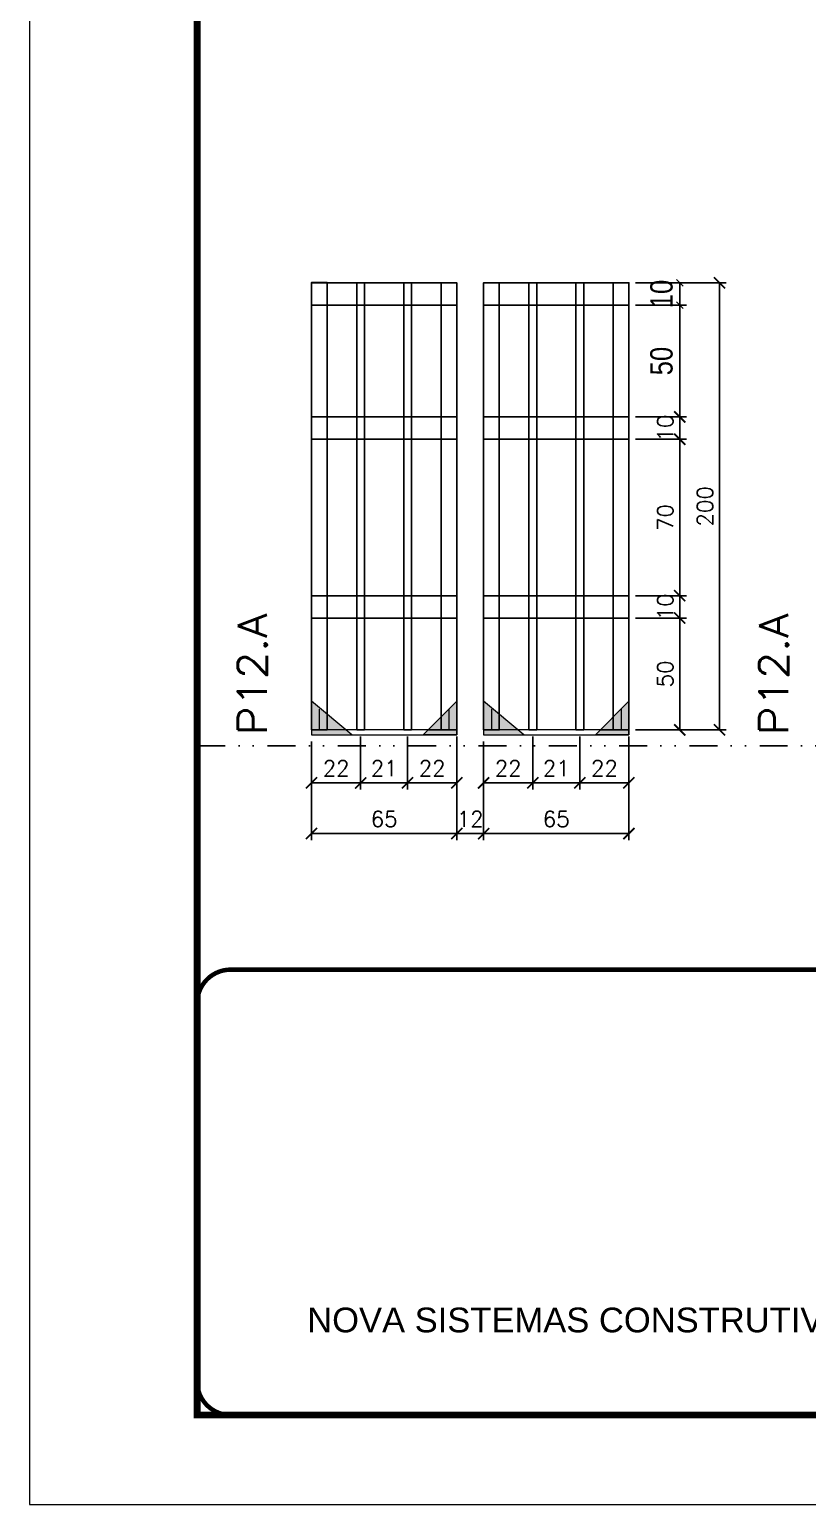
# Model space of a CAD drawing. Header units: millimetres. Extents: x 169816 to 178745, y 96537 to 113647.
# Drawn here: x 171401 to 171749, y 102280 to 102940 of the extents above; entities that cross this region are included whole.
import ezdxf

# ---------------------------------------------------------------- set-up
doc = ezdxf.new("R2010")
doc.units = ezdxf.units.MM
for name, pattern in [('CONTINUO', [0]), ('DASHED', [0.75, 0.5, -0.25]), ('DIVIDE2', [0.625, 0.25, -0.125, 0, -0.125, 0, -0.125]), ('HIDDEN', [0.375, 0.25, -0.125])]:
    doc.linetypes.add(name, pattern=pattern)
for name, color, linetype in [('COTA', 241, 'Continuous'), ('Nível', 160, 'Continuous'), ('SARR_2.2x10', 60, 'Continuous'), ('SARR_3.5x7', 81, 'Continuous'), ('SARR_7x7', 40, 'Continuous')]:
    doc.layers.add(name, color=color, linetype=linetype)
for name, color, linetype, lineweight in [('Folhas', 255, 'Continuous', 9), ('Madeira', 126, 'Continuous', 18), ('Sarr 2.2x7', 40, 'Continuous', 9), ('SARRAFO DE PRESSAO', 251, 'DASHED', 9), ('Texto Seção', 7, 'Continuous', 15)]:
    doc.layers.add(name, color=color, linetype=linetype, lineweight=lineweight)
doc.styles.add('ARIAL', font='arial.ttf')
doc.styles.add('COTA TECNICA', font='techl___.ttf', dxfattribs={"height": 10})
doc.styles.add('REGUA-120', font='ROMANS.shx', dxfattribs={"height": 15})
doc.styles.add('ROMANS', font='romans.shx')
doc.dimstyles.new('Cota Paínel', dxfattribs={"dimtxt": 7, "dimasz": 5, "dimexe": 3, "dimexo": 3, "dimgap": 3, "dimtad": 1, "dimdec": 1, "dimzin": 12, "dimdsep": 46, "dimtxsty": 'ROMANS', "dimblk": 'ARCHTICK', "dimcen": 0, "dimclrd": 4, "dimclre": 4, "dimclrt": 1, "dimadec": 1, "dimazin": 3, "dimtfac": 1, "dimtdec": 1, "dimtmove": 0, "dimatfit": 3, "dimldrblk": 'OBLIQUE', "dimfxl": 1, "dimtolj": 1, "dimtzin": 12, "dimarcsym": 0})
doc.dimstyles.new('PAINEL', dxfattribs={"dimtxt": 10, "dimasz": 3, "dimexe": 3, "dimexo": 3, "dimgap": 3, "dimtad": 1, "dimdec": 1, "dimzin": 12, "dimdsep": 46, "dimtxsty": 'COTA TECNICA', "dimblk1": 'OBLIQUE', "dimblk2": 'OBLIQUE', "dimsah": 1, "dimcen": 0.9, "dimclrd": 4, "dimclre": 4, "dimclrt": 240, "dimadec": 1, "dimazin": 3, "dimtfac": 1, "dimtdec": 1, "dimtmove": 0, "dimatfit": 3, "dimfxl": 1, "dimtolj": 1, "dimtzin": 12, "dimarcsym": 0})

# ---------------------------------------------------------------- blocks, each defined once
blk = doc.blocks.new('9999999999')
at = {"color": 30, "linetype": 'CONTINUO', "const_width": 2}
blk.add_lwpolyline([(99583.98, 34230.21), (99583.98, 34414.45, 0.414214), (99568.98, 34429.45), (98228.98, 34429.45, 0.414214), (98213.98, 34414.45), (98213.98, 34245.21, 0.414214), (98228.98, 34230.21), (99583.98, 34230.21)], format="xyb", dxfattribs=at)
at = {"layer": 'Folhas'}
blk.add_lwpolyline([(98138.98, 34190.21), (99623.98, 34190.21), (99623.98, 35240.21), (98138.98, 35240.21)], close=True, dxfattribs=at)
at = {"layer": 'Folhas', "color": 30, "const_width": 3}
blk.add_lwpolyline([(98213.98, 34230.21), (99583.98, 34230.21), (99583.98, 35200.21), (98213.98, 35200.21)], close=True, dxfattribs=at)
at = {"color": 7, "linetype": 'Continuous', "ltscale": 5, "style": 'ARIAL'}
blk.add_text('NOVA SISTEMAS CONSTRUTIVOS', height=11.0592, dxfattribs=at).set_placement((98263.19, 34267.21))
blk = doc.blocks.new('_ArchTick')
at = {"color": 0, "linetype": 'ByBlock', "const_width": 0.15}
blk.add_lwpolyline([(-0.5, -0.5), (0.5, 0.5)], dxfattribs=at)
blk = doc.blocks.new('*D1364')
at = {"layer": 'COTA', "color": 4, "lineweight": -2, "transparency": 16777216}
for p, q in [((171604.14, 102608.21), (171604.14, 102577.03)), ((171669.14, 102608.21), (171669.14, 102577.03)), ((171669.14, 102580.03), (171604.14, 102580.03))]:
    blk.add_line(p, q, dxfattribs=at)
at = {"layer": 'Defpoints', "color": 0, "transparency": 16777216}
for p in [(171604.14, 102611.21), (171669.14, 102611.21), (171604.14, 102580.03)]:
    blk.add_point(p, dxfattribs=at)
at = {"layer": 'COTA', "color": 4, "lineweight": -2, "transparency": 16777216, "xscale": 5, "yscale": 5, "zscale": 5, "rotation": 180}
blk.add_blockref('_ArchTick', (171604.14, 102580.03), dxfattribs=at)
at = {"layer": 'COTA', "color": 4, "lineweight": -2, "transparency": 16777216, "xscale": 5, "yscale": 5, "zscale": 5}
blk.add_blockref('_ArchTick', (171669.14, 102580.03), dxfattribs=at)
at = {"layer": 'COTA', "color": 1, "transparency": 16777216, "insert": (171636.64, 102586.53), "char_height": 7, "attachment_point": 5, "style": 'ROMANS'}
blk.add_mtext('\\A1;65', dxfattribs=at)
blk = doc.blocks.new('_Oblique')
at = {"color": 0, "linetype": 'ByBlock', "lineweight": -2}
blk.add_line((-0.5, -0.5), (0.5, 0.5), dxfattribs=at)
blk = doc.blocks.new('*D1365')
at = {"layer": 'COTA', "color": 4, "lineweight": -2, "transparency": 16777216}
for p, q in [((171604.14, 102621.21), (171604.14, 102599.71)), ((171626.14, 102623.41), (171626.14, 102599.71)), ((171626.14, 102602.71), (171604.14, 102602.71))]:
    blk.add_line(p, q, dxfattribs=at)
at = {"layer": 'Defpoints', "color": 0, "transparency": 16777216}
for p in [(171604.14, 102624.21), (171626.14, 102626.41), (171604.14, 102602.71)]:
    blk.add_point(p, dxfattribs=at)
at = {"layer": 'COTA', "color": 4, "lineweight": -2, "transparency": 16777216, "xscale": 5, "yscale": 5, "zscale": 5, "rotation": 180}
blk.add_blockref('_ArchTick', (171604.14, 102602.71), dxfattribs=at)
at = {"layer": 'COTA', "color": 4, "lineweight": -2, "transparency": 16777216, "xscale": 5, "yscale": 5, "zscale": 5}
blk.add_blockref('_ArchTick', (171626.14, 102602.71), dxfattribs=at)
at = {"layer": 'COTA', "color": 1, "transparency": 16777216, "insert": (171615.14, 102609.21), "char_height": 7, "attachment_point": 5, "style": 'ROMANS'}
blk.add_mtext('\\A1;22', dxfattribs=at)
blk = doc.blocks.new('*D1366')
at = {"layer": 'COTA', "color": 4, "lineweight": -2, "transparency": 16777216}
for p, q in [((171647.14, 102623.41), (171647.14, 102599.71)), ((171669.14, 102623.41), (171669.14, 102599.71)), ((171669.14, 102602.71), (171647.14, 102602.71))]:
    blk.add_line(p, q, dxfattribs=at)
at = {"layer": 'Defpoints', "color": 0, "transparency": 16777216}
for p in [(171647.14, 102626.41), (171669.14, 102626.41), (171647.14, 102602.71)]:
    blk.add_point(p, dxfattribs=at)
at = {"layer": 'COTA', "color": 4, "lineweight": -2, "transparency": 16777216, "xscale": 5, "yscale": 5, "zscale": 5, "rotation": 180}
blk.add_blockref('_ArchTick', (171647.14, 102602.71), dxfattribs=at)
at = {"layer": 'COTA', "color": 4, "lineweight": -2, "transparency": 16777216, "xscale": 5, "yscale": 5, "zscale": 5}
blk.add_blockref('_ArchTick', (171669.14, 102602.71), dxfattribs=at)
at = {"layer": 'COTA', "color": 1, "transparency": 16777216, "insert": (171658.14, 102609.21), "char_height": 7, "attachment_point": 5, "style": 'ROMANS'}
blk.add_mtext('\\A1;22', dxfattribs=at)
blk = doc.blocks.new('*D1367')
at = {"layer": 'COTA', "color": 4, "lineweight": -2, "transparency": 16777216}
for p, q in [((171672.14, 102676.41), (171694.84, 102676.41)), ((171691.84, 102626.41), (171691.84, 102676.41)), ((171672.14, 102626.41), (171694.84, 102626.41))]:
    blk.add_line(p, q, dxfattribs=at)
at = {"layer": 'Defpoints', "color": 0, "transparency": 16777216}
for p in [(171669.14, 102676.41), (171691.84, 102676.41), (171669.14, 102626.41)]:
    blk.add_point(p, dxfattribs=at)
at = {"layer": 'COTA', "color": 4, "lineweight": -2, "transparency": 16777216, "xscale": 5, "yscale": 5, "zscale": 5}
for p, rotation in [((171691.84, 102676.41), 90), ((171691.84, 102626.41), 270)]:
    blk.add_blockref('_ArchTick', p, dxfattribs=dict(at, rotation=rotation))
at = {"layer": 'COTA', "color": 1, "transparency": 16777216, "insert": (171685.34, 102651.41), "char_height": 7, "attachment_point": 5, "rotation": 90, "style": 'ROMANS'}
blk.add_mtext('\\A1;50', dxfattribs=at)
blk = doc.blocks.new('*D1368')
at = {"layer": 'COTA', "color": 4, "lineweight": -2, "transparency": 16777216}
for p, q in [((171672.14, 102686.41), (171694.84, 102686.41)), ((171691.84, 102676.41), (171691.84, 102686.41)), ((171672.14, 102676.41), (171694.84, 102676.41))]:
    blk.add_line(p, q, dxfattribs=at)
at = {"layer": 'Defpoints', "color": 0, "transparency": 16777216}
for p in [(171669.14, 102686.41), (171691.84, 102686.41), (171669.14, 102676.41)]:
    blk.add_point(p, dxfattribs=at)
at = {"layer": 'COTA', "color": 4, "lineweight": -2, "transparency": 16777216, "xscale": 5, "yscale": 5, "zscale": 5}
for p, rotation in [((171691.84, 102686.41), 90), ((171691.84, 102676.41), 270)]:
    blk.add_blockref('_ArchTick', p, dxfattribs=dict(at, rotation=rotation))
at = {"layer": 'COTA', "color": 1, "transparency": 16777216, "insert": (171685.34, 102681.41), "char_height": 7, "attachment_point": 5, "rotation": 90, "style": 'ROMANS'}
blk.add_mtext('\\A1;10', dxfattribs=at)
blk = doc.blocks.new('*D1369')
at = {"layer": 'COTA', "color": 4, "lineweight": -2, "transparency": 16777216}
for p, q in [((171672.14, 102756.37), (171694.84, 102756.37)), ((171691.84, 102686.41), (171691.84, 102756.37)), ((171672.14, 102686.41), (171694.84, 102686.41))]:
    blk.add_line(p, q, dxfattribs=at)
at = {"layer": 'Defpoints', "color": 0, "transparency": 16777216}
for p in [(171669.14, 102756.37), (171691.84, 102756.37), (171669.14, 102686.41)]:
    blk.add_point(p, dxfattribs=at)
at = {"layer": 'COTA', "color": 4, "lineweight": -2, "transparency": 16777216, "xscale": 5, "yscale": 5, "zscale": 5}
for p, rotation in [((171691.84, 102756.37), 90), ((171691.84, 102686.41), 270)]:
    blk.add_blockref('_ArchTick', p, dxfattribs=dict(at, rotation=rotation))
at = {"layer": 'COTA', "color": 1, "transparency": 16777216, "insert": (171685.34, 102721.39), "char_height": 7, "attachment_point": 5, "rotation": 90, "style": 'ROMANS'}
blk.add_mtext('\\A1;70', dxfattribs=at)
blk = doc.blocks.new('*D1370')
at = {"layer": 'COTA', "color": 4, "lineweight": -2, "transparency": 16777216}
for p, q in [((171672.14, 102766.41), (171694.84, 102766.41)), ((171691.84, 102756.41), (171691.84, 102766.41)), ((171672.14, 102756.41), (171694.84, 102756.41))]:
    blk.add_line(p, q, dxfattribs=at)
at = {"layer": 'Defpoints', "color": 0, "transparency": 16777216}
for p in [(171669.14, 102766.41), (171691.84, 102766.41), (171669.14, 102756.41)]:
    blk.add_point(p, dxfattribs=at)
at = {"layer": 'COTA', "color": 4, "lineweight": -2, "transparency": 16777216, "xscale": 5, "yscale": 5, "zscale": 5}
for p, rotation in [((171691.84, 102766.41), 90), ((171691.84, 102756.41), 270)]:
    blk.add_blockref('_ArchTick', p, dxfattribs=dict(at, rotation=rotation))
at = {"layer": 'COTA', "color": 1, "transparency": 16777216, "insert": (171685.34, 102761.41), "char_height": 7, "attachment_point": 5, "rotation": 90, "style": 'ROMANS'}
blk.add_mtext('\\A1;10', dxfattribs=at)
blk = doc.blocks.new('*D1371')
at = {"layer": 'COTA', "color": 4, "lineweight": -2, "transparency": 16777216}
for p, q in [((171672.14, 102826.37), (171712.64, 102826.37)), ((171709.64, 102826.37), (171709.64, 102626.41)), ((171672.14, 102626.41), (171712.64, 102626.41))]:
    blk.add_line(p, q, dxfattribs=at)
at = {"layer": 'Defpoints', "color": 0, "transparency": 16777216}
for p in [(171669.14, 102826.37), (171669.14, 102626.41), (171709.64, 102626.41)]:
    blk.add_point(p, dxfattribs=at)
at = {"layer": 'COTA', "color": 4, "lineweight": -2, "transparency": 16777216, "xscale": 5, "yscale": 5, "zscale": 5}
for p, rotation in [((171709.64, 102826.37), 90), ((171709.64, 102626.41), 270)]:
    blk.add_blockref('_ArchTick', p, dxfattribs=dict(at, rotation=rotation))
at = {"layer": 'COTA', "color": 1, "transparency": 16777216, "insert": (171703.14, 102726.39), "char_height": 7, "attachment_point": 5, "rotation": 90, "style": 'ROMANS'}
blk.add_mtext('\\A1;200', dxfattribs=at)
blk = doc.blocks.new('*D1372')
at = {"layer": 'COTA', "color": 4, "lineweight": -2, "transparency": 16777216}
for p, q in [((171672.14, 102826.37), (171694.84, 102826.37)), ((171691.84, 102816.37), (171691.84, 102826.37)), ((171672.14, 102816.37), (171694.84, 102816.37))]:
    blk.add_line(p, q, dxfattribs=at)
at = {"layer": 'Defpoints', "color": 0, "transparency": 16777216}
for p in [(171669.14, 102826.37), (171691.84, 102826.37), (171669.14, 102816.37)]:
    blk.add_point(p, dxfattribs=at)
at = {"layer": 'COTA', "color": 4, "lineweight": -2, "transparency": 16777216, "xscale": 3, "yscale": 3, "zscale": 3}
for p, rotation in [((171691.84, 102826.37), 90), ((171691.84, 102816.37), 270)]:
    blk.add_blockref('_Oblique', p, dxfattribs=dict(at, rotation=rotation))
at = {"layer": 'COTA', "color": 240, "transparency": 16777216, "insert": (171683.73, 102821.37), "char_height": 10, "attachment_point": 5, "rotation": 90, "style": 'COTA TECNICA'}
blk.add_mtext('\\A1;10', dxfattribs=at)
blk = doc.blocks.new('*D1373')
at = {"layer": 'COTA', "color": 4, "lineweight": -2, "transparency": 16777216}
for p, q in [((171672.14, 102816.37), (171694.84, 102816.37)), ((171691.84, 102816.37), (171691.84, 102766.37)), ((171672.14, 102766.37), (171694.84, 102766.37))]:
    blk.add_line(p, q, dxfattribs=at)
at = {"layer": 'Defpoints', "color": 0, "transparency": 16777216}
for p in [(171669.14, 102816.37), (171669.14, 102766.37), (171691.84, 102766.37)]:
    blk.add_point(p, dxfattribs=at)
at = {"layer": 'COTA', "color": 4, "lineweight": -2, "transparency": 16777216, "xscale": 3, "yscale": 3, "zscale": 3}
for p, rotation in [((171691.84, 102816.37), 90), ((171691.84, 102766.37), 270)]:
    blk.add_blockref('_Oblique', p, dxfattribs=dict(at, rotation=rotation))
at = {"layer": 'COTA', "color": 240, "transparency": 16777216, "insert": (171683.73, 102791.37), "char_height": 10, "attachment_point": 5, "rotation": 90, "style": 'COTA TECNICA'}
blk.add_mtext('\\A1;50', dxfattribs=at)
blk = doc.blocks.new('*D1374')
at = {"layer": 'COTA', "color": 4, "lineweight": -2, "transparency": 16777216}
for p, q in [((171527.14, 102608.21), (171527.14, 102577.03)), ((171592.14, 102608.21), (171592.14, 102577.03)), ((171592.14, 102580.03), (171527.14, 102580.03))]:
    blk.add_line(p, q, dxfattribs=at)
at = {"layer": 'Defpoints', "color": 0, "transparency": 16777216}
for p in [(171527.14, 102611.21), (171592.14, 102611.21), (171527.14, 102580.03)]:
    blk.add_point(p, dxfattribs=at)
at = {"layer": 'COTA', "color": 4, "lineweight": -2, "transparency": 16777216, "xscale": 5, "yscale": 5, "zscale": 5, "rotation": 180}
blk.add_blockref('_ArchTick', (171527.14, 102580.03), dxfattribs=at)
at = {"layer": 'COTA', "color": 4, "lineweight": -2, "transparency": 16777216, "xscale": 5, "yscale": 5, "zscale": 5}
blk.add_blockref('_ArchTick', (171592.14, 102580.03), dxfattribs=at)
at = {"layer": 'COTA', "color": 1, "transparency": 16777216, "insert": (171559.64, 102586.53), "char_height": 7, "attachment_point": 5, "style": 'ROMANS'}
blk.add_mtext('\\A1;65', dxfattribs=at)
blk = doc.blocks.new('*D1375')
at = {"layer": 'COTA', "color": 4, "lineweight": -2, "transparency": 16777216}
for p, q in [((171527.14, 102621.21), (171527.14, 102599.71)), ((171549.14, 102623.41), (171549.14, 102599.71)), ((171549.14, 102602.71), (171527.14, 102602.71))]:
    blk.add_line(p, q, dxfattribs=at)
at = {"layer": 'Defpoints', "color": 0, "transparency": 16777216}
for p in [(171527.14, 102624.21), (171549.14, 102626.41), (171527.14, 102602.71)]:
    blk.add_point(p, dxfattribs=at)
at = {"layer": 'COTA', "color": 4, "lineweight": -2, "transparency": 16777216, "xscale": 5, "yscale": 5, "zscale": 5, "rotation": 180}
blk.add_blockref('_ArchTick', (171527.14, 102602.71), dxfattribs=at)
at = {"layer": 'COTA', "color": 4, "lineweight": -2, "transparency": 16777216, "xscale": 5, "yscale": 5, "zscale": 5}
blk.add_blockref('_ArchTick', (171549.14, 102602.71), dxfattribs=at)
at = {"layer": 'COTA', "color": 1, "transparency": 16777216, "insert": (171538.14, 102609.21), "char_height": 7, "attachment_point": 5, "style": 'ROMANS'}
blk.add_mtext('\\A1;22', dxfattribs=at)
blk = doc.blocks.new('*D1376')
at = {"layer": 'COTA', "color": 4, "lineweight": -2, "transparency": 16777216}
for p, q in [((171570.14, 102623.41), (171570.14, 102599.71)), ((171592.14, 102623.41), (171592.14, 102599.71)), ((171592.14, 102602.71), (171570.14, 102602.71))]:
    blk.add_line(p, q, dxfattribs=at)
at = {"layer": 'Defpoints', "color": 0, "transparency": 16777216}
for p in [(171570.14, 102626.41), (171592.14, 102626.41), (171570.14, 102602.71)]:
    blk.add_point(p, dxfattribs=at)
at = {"layer": 'COTA', "color": 4, "lineweight": -2, "transparency": 16777216, "xscale": 5, "yscale": 5, "zscale": 5, "rotation": 180}
blk.add_blockref('_ArchTick', (171570.14, 102602.71), dxfattribs=at)
at = {"layer": 'COTA', "color": 4, "lineweight": -2, "transparency": 16777216, "xscale": 5, "yscale": 5, "zscale": 5}
blk.add_blockref('_ArchTick', (171592.14, 102602.71), dxfattribs=at)
at = {"layer": 'COTA', "color": 1, "transparency": 16777216, "insert": (171581.14, 102609.21), "char_height": 7, "attachment_point": 5, "style": 'ROMANS'}
blk.add_mtext('\\A1;22', dxfattribs=at)
blk = doc.blocks.new('*D1378')
at = {"layer": 'COTA', "color": 4, "lineweight": -2, "transparency": 16777216}
for p, q in [((171592.14, 102621.21), (171592.14, 102577.03)), ((171604.14, 102621.21), (171604.14, 102577.03)), ((171592.14, 102580.03), (171604.14, 102580.03))]:
    blk.add_line(p, q, dxfattribs=at)
at = {"layer": 'Defpoints', "color": 0, "transparency": 16777216}
for p in [(171592.14, 102624.21), (171604.14, 102624.21), (171604.14, 102580.03)]:
    blk.add_point(p, dxfattribs=at)
at = {"layer": 'COTA', "color": 4, "lineweight": -2, "transparency": 16777216, "xscale": 5, "yscale": 5, "zscale": 5, "rotation": 180}
blk.add_blockref('_ArchTick', (171592.14, 102580.03), dxfattribs=at)
at = {"layer": 'COTA', "color": 4, "lineweight": -2, "transparency": 16777216, "xscale": 5, "yscale": 5, "zscale": 5}
blk.add_blockref('_ArchTick', (171604.14, 102580.03), dxfattribs=at)
at = {"layer": 'COTA', "color": 1, "transparency": 16777216, "insert": (171598.14, 102586.53), "char_height": 7, "attachment_point": 5, "style": 'ROMANS'}
blk.add_mtext('\\A1;12', dxfattribs=at)
blk = doc.blocks.new('*D1558')
at = {"layer": 'COTA', "color": 4, "lineweight": -2, "transparency": 16777216}
for p, q in [((171549.14, 102623.41), (171549.14, 102599.71)), ((171570.14, 102623.41), (171570.14, 102599.71)), ((171549.14, 102602.71), (171570.14, 102602.71))]:
    blk.add_line(p, q, dxfattribs=at)
at = {"layer": 'Defpoints', "color": 0, "transparency": 16777216}
for p in [(171549.14, 102626.41), (171570.14, 102626.41), (171570.14, 102602.71)]:
    blk.add_point(p, dxfattribs=at)
at = {"layer": 'COTA', "color": 4, "lineweight": -2, "transparency": 16777216, "xscale": 5, "yscale": 5, "zscale": 5, "rotation": 180}
blk.add_blockref('_ArchTick', (171549.14, 102602.71), dxfattribs=at)
at = {"layer": 'COTA', "color": 4, "lineweight": -2, "transparency": 16777216, "xscale": 5, "yscale": 5, "zscale": 5}
blk.add_blockref('_ArchTick', (171570.14, 102602.71), dxfattribs=at)
at = {"layer": 'COTA', "color": 1, "transparency": 16777216, "insert": (171559.64, 102609.21), "char_height": 7, "attachment_point": 5, "style": 'ROMANS'}
blk.add_mtext('\\A1;21', dxfattribs=at)
blk = doc.blocks.new('*D1559')
at = {"layer": 'COTA', "color": 4, "lineweight": -2, "transparency": 16777216}
for p, q in [((171626.14, 102623.41), (171626.14, 102599.71)), ((171647.14, 102623.41), (171647.14, 102599.71)), ((171626.14, 102602.71), (171647.14, 102602.71))]:
    blk.add_line(p, q, dxfattribs=at)
at = {"layer": 'Defpoints', "color": 0, "transparency": 16777216}
for p in [(171626.14, 102626.41), (171647.14, 102626.41), (171647.14, 102602.71)]:
    blk.add_point(p, dxfattribs=at)
at = {"layer": 'COTA', "color": 4, "lineweight": -2, "transparency": 16777216, "xscale": 5, "yscale": 5, "zscale": 5, "rotation": 180}
blk.add_blockref('_ArchTick', (171626.14, 102602.71), dxfattribs=at)
at = {"layer": 'COTA', "color": 4, "lineweight": -2, "transparency": 16777216, "xscale": 5, "yscale": 5, "zscale": 5}
blk.add_blockref('_ArchTick', (171647.14, 102602.71), dxfattribs=at)
at = {"layer": 'COTA', "color": 1, "transparency": 16777216, "insert": (171636.64, 102609.21), "char_height": 7, "attachment_point": 5, "style": 'ROMANS'}
blk.add_mtext('\\A1;21', dxfattribs=at)

msp = doc.modelspace()

# ---------------------------------------------------------------- hatches: boundary and pattern name
at = {"layer": 'Madeira'}
h = msp.add_hatch(color=252, dxfattribs=at)
h.dxf.hatch_style = 2
h.paths.add_polyline_path([(171527.14, 102639.21), (171527.14, 102624.21), (171545.14, 102624.21)])
h = msp.add_hatch(color=252, dxfattribs=at)
h.dxf.hatch_style = 2
h.paths.add_polyline_path([(171592.14, 102639.21), (171592.14, 102624.21), (171577.14, 102624.21)])
h = msp.add_hatch(color=252, dxfattribs=at)
h.dxf.hatch_style = 2
h.paths.add_polyline_path([(171604.14, 102639.21), (171604.14, 102624.21), (171622.14, 102624.21)])
h = msp.add_hatch(color=252, dxfattribs=at)
h.dxf.hatch_style = 2
h.paths.add_polyline_path([(171669.14, 102639.21), (171669.14, 102624.21), (171654.14, 102624.21)])

# ---------------------------------------------------------------- linework, layer by layer
at = {"layer": 'Madeira', "color": 1, "linetype": 'HIDDEN'}
for p, q in [((171530.64, 102635.71), (171530.64, 102626.41)), ((171530.64, 102635.71), (171530.64, 102626.41)), ((171534.14, 102632.21), (171534.14, 102626.41)), ((171588.64, 102635.71), (171588.64, 102626.41)), ((171588.64, 102635.71), (171588.64, 102626.41)), ((171607.64, 102635.71), (171607.64, 102626.41)), ((171607.64, 102635.71), (171607.64, 102626.41)), ((171611.14, 102632.21), (171611.14, 102626.41)), ((171665.64, 102635.71), (171665.64, 102626.41)), ((171665.64, 102635.71), (171665.64, 102626.41)), ((171536.97, 102626.41), (171527.14, 102626.41)), ((171536.97, 102626.41), (171527.14, 102626.41)), ((171542.94, 102626.41), (171527.14, 102626.41)), ((171579.34, 102626.41), (171592.14, 102626.41)), ((171582.3, 102626.41), (171592.14, 102626.41)), ((171582.3, 102626.41), (171592.14, 102626.41)), ((171613.97, 102626.41), (171604.14, 102626.41)), ((171613.97, 102626.41), (171604.14, 102626.41)), ((171619.94, 102626.41), (171604.14, 102626.41)), ((171656.34, 102626.41), (171669.14, 102626.41)), ((171659.3, 102626.41), (171669.14, 102626.41)), ((171659.3, 102626.41), (171669.14, 102626.41))]:
    msp.add_line(p, q, dxfattribs=at)
at = {"layer": 'Madeira'}
for p, q in [((171527.14, 102626.41), (171527.14, 102624.21)), ((171527.14, 102626.41), (171527.14, 102624.21)), ((171527.14, 102626.41), (171527.14, 102624.21)), ((171604.14, 102626.41), (171604.14, 102624.21)), ((171604.14, 102626.41), (171604.14, 102624.21)), ((171604.14, 102626.41), (171604.14, 102624.21))]:
    msp.add_line(p, q, dxfattribs=at)
at = {"layer": 'Madeira', "color": 0}
for points in [[(171527.14, 102639.21), (171527.14, 102624.21), (171545.14, 102624.21), (171527.14, 102639.21)], [(171592.14, 102639.21), (171592.14, 102624.21), (171577.14, 102624.21), (171592.14, 102639.21)], [(171604.14, 102639.21), (171604.14, 102624.21), (171622.14, 102624.21), (171604.14, 102639.21)], [(171669.14, 102639.21), (171669.14, 102624.21), (171654.14, 102624.21), (171669.14, 102639.21)]]:
    msp.add_lwpolyline(points, dxfattribs=at)
at = {"layer": 'Nível', "color": 4, "linetype": 'DIVIDE2', "ltscale": 50}
msp.add_line((171476.02, 102619.21), (172846.02, 102619.21), dxfattribs=at)
at = {"layer": 'Sarr 2.2x7'}
for points in [[(171592.14, 102626.41), (171527.14, 102626.41), (171527.14, 102624.21), (171592.14, 102624.21)], [(171592.14, 102626.41), (171527.14, 102626.41), (171527.14, 102624.21), (171592.14, 102624.21)], [(171669.14, 102626.41), (171604.14, 102626.41), (171604.14, 102624.21), (171669.14, 102624.21)], [(171669.14, 102626.41), (171604.14, 102626.41), (171604.14, 102624.21), (171669.14, 102624.21)]]:
    msp.add_lwpolyline(points, close=True, dxfattribs=at)
at = {"layer": 'SARR_2.2x10'}
for points in [[(171527.14, 102826.37), (171592.14, 102826.37), (171592.14, 102816.37), (171527.14, 102816.37)], [(171527.14, 102826.37), (171592.14, 102826.37), (171592.14, 102816.37), (171527.14, 102816.37)], [(171604.14, 102826.37), (171669.14, 102826.37), (171669.14, 102816.37), (171604.14, 102816.37)], [(171604.14, 102826.37), (171669.14, 102826.37), (171669.14, 102816.37), (171604.14, 102816.37)], [(171527.14, 102766.37), (171592.14, 102766.37), (171592.14, 102756.37), (171527.14, 102756.37)], [(171527.14, 102766.37), (171592.14, 102766.37), (171592.14, 102756.37), (171527.14, 102756.37)], [(171604.14, 102766.37), (171669.14, 102766.37), (171669.14, 102756.37), (171604.14, 102756.37)], [(171604.14, 102766.37), (171669.14, 102766.37), (171669.14, 102756.37), (171604.14, 102756.37)], [(171527.14, 102686.37), (171592.14, 102686.37), (171592.14, 102676.37), (171527.14, 102676.37)], [(171527.14, 102686.37), (171592.14, 102686.37), (171592.14, 102676.37), (171527.14, 102676.37)], [(171604.14, 102686.37), (171669.14, 102686.37), (171669.14, 102676.37), (171604.14, 102676.37)], [(171604.14, 102686.37), (171669.14, 102686.37), (171669.14, 102676.37), (171604.14, 102676.37)]]:
    msp.add_lwpolyline(points, close=True, dxfattribs=at)
at = {"layer": 'SARR_3.5x7'}
for p, q in [((171547.39, 102626.41), (171547.39, 102826.41)), ((171547.39, 102826.41), (171549.14, 102826.41)), ((171547.39, 102626.41), (171547.39, 102826.41)), ((171547.39, 102826.41), (171549.14, 102826.41)), ((171550.89, 102826.41), (171549.14, 102826.41)), ((171550.89, 102826.41), (171549.14, 102826.41)), ((171550.89, 102626.41), (171550.89, 102826.41)), ((171550.89, 102626.41), (171550.89, 102826.41)), ((171568.39, 102626.41), (171568.39, 102826.41)), ((171568.39, 102826.41), (171570.14, 102826.41)), ((171568.39, 102626.41), (171568.39, 102826.41)), ((171568.39, 102826.41), (171570.14, 102826.41)), ((171571.89, 102826.41), (171570.14, 102826.41)), ((171571.89, 102826.41), (171570.14, 102826.41)), ((171571.89, 102626.41), (171571.89, 102826.41)), ((171571.89, 102626.41), (171571.89, 102826.41)), ((171624.39, 102626.41), (171624.39, 102826.37)), ((171624.39, 102826.37), (171626.14, 102826.37)), ((171627.89, 102826.37), (171626.14, 102826.37)), ((171627.89, 102626.41), (171627.89, 102826.37)), ((171645.39, 102626.41), (171645.39, 102826.37)), ((171645.39, 102826.37), (171647.14, 102826.37)), ((171648.89, 102826.37), (171647.14, 102826.37)), ((171648.89, 102626.41), (171648.89, 102826.37)), ((171547.39, 102626.41), (171549.14, 102626.41)), ((171547.39, 102626.41), (171549.14, 102626.41)), ((171550.89, 102626.41), (171549.14, 102626.41)), ((171550.89, 102626.41), (171549.14, 102626.41)), ((171568.39, 102626.41), (171570.14, 102626.41)), ((171568.39, 102626.41), (171570.14, 102626.41)), ((171571.89, 102626.41), (171570.14, 102626.41)), ((171571.89, 102626.41), (171570.14, 102626.41)), ((171624.39, 102626.41), (171626.14, 102626.41)), ((171627.89, 102626.41), (171626.14, 102626.41)), ((171645.39, 102626.41), (171647.14, 102626.41)), ((171648.89, 102626.41), (171647.14, 102626.41))]:
    msp.add_line(p, q, dxfattribs=at)
at = {"layer": 'SARR_7x7'}
for points in [[(171527.14, 102626.41), (171534.14, 102626.41), (171534.14, 102826.45), (171527.14, 102826.45)], [(171527.14, 102626.41), (171534.14, 102626.41), (171534.14, 102826.45), (171527.14, 102826.45)], [(171585.14, 102626.41), (171592.14, 102626.41), (171592.14, 102826.41), (171585.14, 102826.41)], [(171585.14, 102626.41), (171592.14, 102626.41), (171592.14, 102826.41), (171585.14, 102826.41)], [(171604.14, 102626.41), (171611.14, 102626.41), (171611.14, 102826.41), (171604.14, 102826.41)], [(171604.14, 102626.41), (171611.14, 102626.41), (171611.14, 102826.41), (171604.14, 102826.41)], [(171662.14, 102626.41), (171669.14, 102626.41), (171669.14, 102826.41), (171662.14, 102826.41)], [(171662.14, 102626.41), (171669.14, 102626.41), (171669.14, 102826.41), (171662.14, 102826.41)]]:
    msp.add_lwpolyline(points, close=True, dxfattribs=at)

# ---------------------------------------------------------------- block references
at = {"layer": 'SARRAFO DE PRESSAO', "color": 6, "linetype": 'ByBlock'}
msp.add_blockref('9999999999', (73262.04, 68089.72), dxfattribs=at)

# ---------------------------------------------------------------- texts
at = {"layer": 'Texto Seção', "style": 'REGUA-120', "width": 1.1}
for p in [(171507.19, 102623.98), (171740.41, 102623.98)]:
    msp.add_text('P12.A', height=13, rotation=90, dxfattribs=at).set_placement(p)

# ---------------------------------------------------------------- dimensions: what is measured, and where the dimension line sits
at = {"layer": 'COTA'}
for base, p1, p2, picture, middle in [((171709.64, 102626.41), (171669.14, 102826.37), (171669.14, 102626.41), '*D1371', (171709.64, 102726.39)), ((171691.84, 102766.41), (171669.14, 102756.41), (171669.14, 102766.41), '*D1370', (171691.84, 102761.41))]:
    dim = msp.add_linear_dim(base=base, p1=p1, p2=p2, angle=90, dimstyle='Cota Paínel', override={"dimtad": 3}, dxfattribs=at)
    dim.commit()
    dim.dimension.update_dxf_attribs({"geometry": picture, "text_midpoint": middle, "dimtype": 160})
for base, p1, p2, angle, dimstyle, picture, middle in [((171691.84, 102826.37), (171669.14, 102816.37), (171669.14, 102826.37), 90, 'PAINEL', '*D1372', (171691.84, 102821.37)), ((171691.84, 102686.41), (171669.14, 102676.41), (171669.14, 102686.41), 90, 'Cota Paínel', '*D1368', (171691.84, 102681.41)), ((171527.14, 102602.71), (171549.14, 102626.41), (171527.14, 102624.21), 180, 'Cota Paínel', '*D1375', (171538.14, 102602.71)), ((171604.14, 102602.71), (171626.14, 102626.41), (171604.14, 102624.21), 180, 'Cota Paínel', '*D1365', (171615.14, 102602.71)), ((171527.14, 102580.03), (171592.14, 102611.21), (171527.14, 102611.21), 180, 'Cota Paínel', '*D1374', (171559.64, 102580.03)), ((171604.14, 102580.03), (171669.14, 102611.21), (171604.14, 102611.21), 180, 'Cota Paínel', '*D1364', (171636.64, 102580.03))]:
    dim = msp.add_linear_dim(base=base, p1=p1, p2=p2, angle=angle, dimstyle=dimstyle, dxfattribs=at)
    dim.commit()
    dim.dimension.update_dxf_attribs({"geometry": picture, "text_midpoint": middle, "dimtype": 160})
for base, p1, p2, angle, dimstyle, picture, middle in [((171691.84, 102766.37), (171669.14, 102816.37), (171669.14, 102766.37), 90, 'PAINEL', '*D1373', (171683.73, 102791.37)), ((171691.84, 102676.41), (171669.14, 102626.41), (171669.14, 102676.41), 90, 'Cota Paínel', '*D1367', (171685.34, 102651.41)), ((171570.14, 102602.71), (171592.14, 102626.41), (171570.14, 102626.41), 180, 'Cota Paínel', '*D1376', (171581.14, 102609.21)), ((171647.14, 102602.71), (171669.14, 102626.41), (171647.14, 102626.41), 180, 'Cota Paínel', '*D1366', (171658.14, 102609.21))]:
    dim = msp.add_linear_dim(base=base, p1=p1, p2=p2, angle=angle, dimstyle=dimstyle, dxfattribs=at)
    dim.commit()
    dim.dimension.update_dxf_attribs({"geometry": picture, "text_midpoint": middle})
dim = msp.add_linear_dim(base=(171691.84, 102756.37), p1=(171669.14, 102686.41), p2=(171669.14, 102756.37), angle=90, dimstyle='Cota Paínel', override={"dimtad": 3}, dxfattribs=at)
dim.commit()
dim.dimension.update_dxf_attribs({"geometry": '*D1369', "text_midpoint": (171685.34, 102721.39)})
for base, p1, p2, picture, middle in [((171570.14, 102602.71), (171549.14, 102626.41), (171570.14, 102626.41), '*D1558', (171559.64, 102609.21)), ((171647.14, 102602.71), (171626.14, 102626.41), (171647.14, 102626.41), '*D1559', (171636.64, 102609.21))]:
    dim = msp.add_linear_dim(base=base, p1=p1, p2=p2, dimstyle='Cota Paínel', dxfattribs=at)
    dim.commit()
    dim.dimension.update_dxf_attribs({"geometry": picture, "text_midpoint": middle})
dim = msp.add_linear_dim(base=(171604.14, 102580.03), p1=(171592.14, 102624.21), p2=(171604.14, 102624.21), dimstyle='Cota Paínel', dxfattribs=at)
dim.commit()
dim.dimension.update_dxf_attribs({"geometry": '*D1378', "text_midpoint": (171598.14, 102580.03), "dimtype": 160})

doc.saveas('drawing.dxf')
